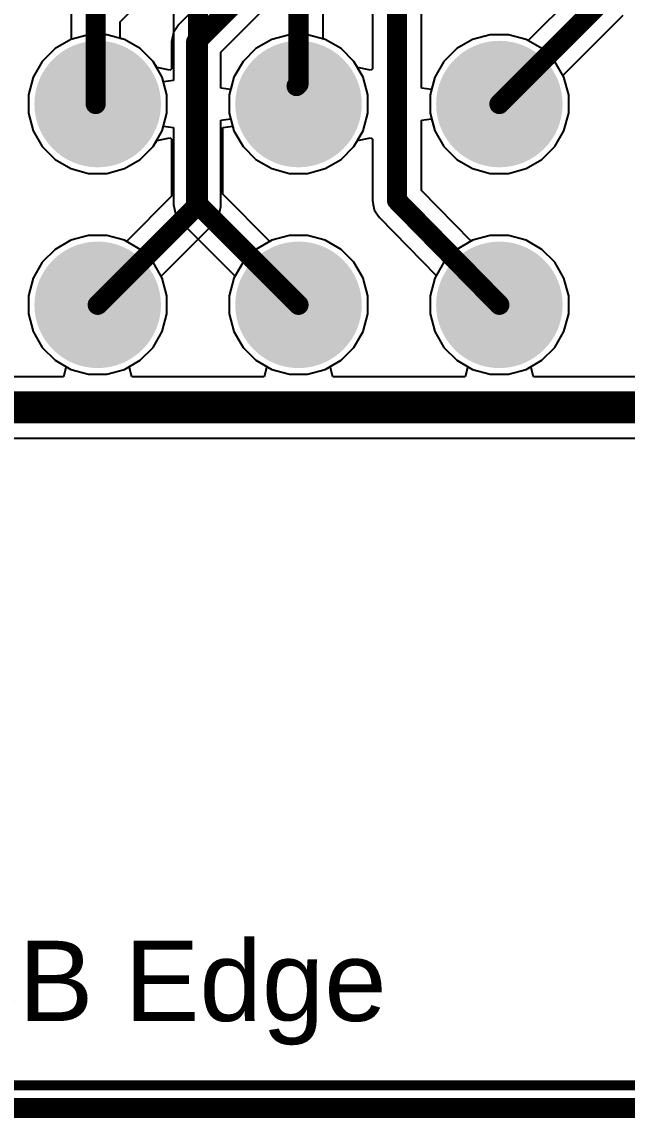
# Model space of a CAD drawing. Header units: inches. Extents: x -0.91 to 3.86, y -0.82 to 4.16.
# Drawn here: x 1.788 to 2.09, y -0.005 to 0.541 of the extents above; entities that cross this region are included whole.
import ezdxf

# ---------------------------------------------------------------- set-up
doc = ezdxf.new("R2010")
doc.units = ezdxf.units.IN
doc.header["$MEASUREMENT"] = 0
for name, color, linetype in [('Board Outline', 216, 'Continuous'), ('Bottom Layer 1', 5, 'Continuous'), ('Bottom Solder', 6, 'Continuous'), ('GND+Signal', 16, 'Continuous'), ('Multi-Layer', 9, 'Continuous'), ('Pad Holes', 156, 'Continuous'), ('PWR+Signal', 76, 'Continuous'), ('Top Layer 1', 1, 'Continuous'), ('Top Overlay', 2, 'Continuous'), ('Top Solder', 216, 'Continuous')]:
    doc.layers.add(name, color=color, linetype=linetype)
doc.styles.add('Arial', font='', dxfattribs={"height": 0.2})
doc.styles.get('Arial').set_extended_font_data('Arial')

# ---------------------------------------------------------------- blocks, each defined once
blk = doc.blocks.new('N3314_5302RB_206')
at = {"layer": 'Bottom Layer 1'}
h = blk.add_hatch(color=5, dxfattribs=at)
edge = h.paths.add_edge_path()
edge.add_arc((-0.1, 0.05), 0.0275, 0, 360)
h = blk.add_hatch(color=5, dxfattribs=at)
edge = h.paths.add_edge_path()
edge.add_arc((0, 0.05), 0.0275, 0, 360)
h = blk.add_hatch(color=5, dxfattribs=at)
edge = h.paths.add_edge_path()
edge.add_arc((0.1, 0.05), 0.0275, 0, 360)
h = blk.add_hatch(color=5, dxfattribs=at)
edge = h.paths.add_edge_path()
edge.add_arc((-0.1, -0.05), 0.0275, 0, 360)
h = blk.add_hatch(color=5, dxfattribs=at)
edge = h.paths.add_edge_path()
edge.add_arc((0, -0.05), 0.0275, 0, 360)
h = blk.add_hatch(color=5, dxfattribs=at)
edge = h.paths.add_edge_path()
edge.add_arc((0.1, -0.05), 0.0275, 0, 360)
at = {"layer": 'Bottom Solder'}
h = blk.add_hatch(color=6, dxfattribs=at)
edge = h.paths.add_edge_path()
edge.add_arc((-0.1, 0.05), 0.0315, 0, 360)
h = blk.add_hatch(color=6, dxfattribs=at)
edge = h.paths.add_edge_path()
edge.add_arc((0, 0.05), 0.0315, 0, 360)
h = blk.add_hatch(color=6, dxfattribs=at)
edge = h.paths.add_edge_path()
edge.add_arc((0.1, 0.05), 0.0315, 0, 360)
h = blk.add_hatch(color=6, dxfattribs=at)
edge = h.paths.add_edge_path()
edge.add_arc((-0.1, -0.05), 0.0315, 0, 360)
h = blk.add_hatch(color=6, dxfattribs=at)
edge = h.paths.add_edge_path()
edge.add_arc((0, -0.05), 0.0315, 0, 360)
h = blk.add_hatch(color=6, dxfattribs=at)
edge = h.paths.add_edge_path()
edge.add_arc((0.1, -0.05), 0.0315, 0, 360)
at = {"layer": 'GND+Signal'}
h = blk.add_hatch(color=16, dxfattribs=at)
edge = h.paths.add_edge_path()
edge.add_arc((-0.1, 0.05), 0.0275, 0, 360)
h = blk.add_hatch(color=16, dxfattribs=at)
edge = h.paths.add_edge_path()
edge.add_arc((0, 0.05), 0.0275, 0, 360)
h = blk.add_hatch(color=16, dxfattribs=at)
edge = h.paths.add_edge_path()
edge.add_arc((0.1, 0.05), 0.0275, 0, 360)
h = blk.add_hatch(color=16, dxfattribs=at)
edge = h.paths.add_edge_path()
edge.add_arc((-0.1, -0.05), 0.0275, 0, 360)
h = blk.add_hatch(color=16, dxfattribs=at)
edge = h.paths.add_edge_path()
edge.add_arc((0, -0.05), 0.0275, 0, 360)
h = blk.add_hatch(color=16, dxfattribs=at)
edge = h.paths.add_edge_path()
edge.add_arc((0.1, -0.05), 0.0275, 0, 360)
at = {"layer": 'Multi-Layer'}
h = blk.add_hatch(color=9, dxfattribs=at)
edge = h.paths.add_edge_path()
edge.add_arc((-0.1, 0.05), 0.0275, 0, 360)
h = blk.add_hatch(color=9, dxfattribs=at)
edge = h.paths.add_edge_path()
edge.add_arc((0, 0.05), 0.0275, 0, 360)
h = blk.add_hatch(color=9, dxfattribs=at)
edge = h.paths.add_edge_path()
edge.add_arc((0.1, 0.05), 0.0275, 0, 360)
h = blk.add_hatch(color=9, dxfattribs=at)
edge = h.paths.add_edge_path()
edge.add_arc((-0.1, -0.05), 0.0275, 0, 360)
h = blk.add_hatch(color=9, dxfattribs=at)
edge = h.paths.add_edge_path()
edge.add_arc((0, -0.05), 0.0275, 0, 360)
h = blk.add_hatch(color=9, dxfattribs=at)
edge = h.paths.add_edge_path()
edge.add_arc((0.1, -0.05), 0.0275, 0, 360)
at = {"layer": 'Pad Holes'}
h = blk.add_hatch(color=7, dxfattribs=at)
edge = h.paths.add_edge_path()
edge.add_arc((-0.1, 0.05), 0.0175, 0, 360)
h = blk.add_hatch(color=7, dxfattribs=at)
edge = h.paths.add_edge_path()
edge.add_arc((0, 0.05), 0.0175, 0, 360)
h = blk.add_hatch(color=7, dxfattribs=at)
edge = h.paths.add_edge_path()
edge.add_arc((0.1, 0.05), 0.0175, 0, 360)
h = blk.add_hatch(color=7, dxfattribs=at)
edge = h.paths.add_edge_path()
edge.add_arc((-0.1, -0.05), 0.0175, 0, 360)
h = blk.add_hatch(color=7, dxfattribs=at)
edge = h.paths.add_edge_path()
edge.add_arc((0, -0.05), 0.0175, 0, 360)
h = blk.add_hatch(color=7, dxfattribs=at)
edge = h.paths.add_edge_path()
edge.add_arc((0.1, -0.05), 0.0175, 0, 360)
at = {"layer": 'PWR+Signal'}
h = blk.add_hatch(color=76, dxfattribs=at)
edge = h.paths.add_edge_path()
edge.add_arc((-0.1, 0.05), 0.0275, 0, 360)
h = blk.add_hatch(color=76, dxfattribs=at)
edge = h.paths.add_edge_path()
edge.add_arc((0, 0.05), 0.0275, 0, 360)
h = blk.add_hatch(color=76, dxfattribs=at)
edge = h.paths.add_edge_path()
edge.add_arc((0.1, 0.05), 0.0275, 0, 360)
h = blk.add_hatch(color=76, dxfattribs=at)
edge = h.paths.add_edge_path()
edge.add_arc((-0.1, -0.05), 0.0275, 0, 360)
h = blk.add_hatch(color=76, dxfattribs=at)
edge = h.paths.add_edge_path()
edge.add_arc((0, -0.05), 0.0275, 0, 360)
h = blk.add_hatch(color=76, dxfattribs=at)
edge = h.paths.add_edge_path()
edge.add_arc((0.1, -0.05), 0.0275, 0, 360)
at = {"layer": 'Top Layer 1'}
h = blk.add_hatch(color=1, dxfattribs=at)
edge = h.paths.add_edge_path()
edge.add_arc((-0.1, 0.05), 0.0275, 0, 360)
h = blk.add_hatch(color=1, dxfattribs=at)
edge = h.paths.add_edge_path()
edge.add_arc((0, 0.05), 0.0275, 0, 360)
h = blk.add_hatch(color=1, dxfattribs=at)
edge = h.paths.add_edge_path()
edge.add_arc((0.1, 0.05), 0.0275, 0, 360)
h = blk.add_hatch(color=1, dxfattribs=at)
edge = h.paths.add_edge_path()
edge.add_arc((-0.1, -0.05), 0.0275, 0, 360)
h = blk.add_hatch(color=1, dxfattribs=at)
edge = h.paths.add_edge_path()
edge.add_arc((0, -0.05), 0.0275, 0, 360)
h = blk.add_hatch(color=1, dxfattribs=at)
edge = h.paths.add_edge_path()
edge.add_arc((0.1, -0.05), 0.0275, 0, 360)
at = {"layer": 'Top Solder'}
h = blk.add_hatch(color=216, dxfattribs=at)
edge = h.paths.add_edge_path()
edge.add_arc((-0.1, 0.05), 0.0315, 0, 360)
h = blk.add_hatch(color=216, dxfattribs=at)
edge = h.paths.add_edge_path()
edge.add_arc((0, 0.05), 0.0315, 0, 360)
h = blk.add_hatch(color=216, dxfattribs=at)
edge = h.paths.add_edge_path()
edge.add_arc((0.1, 0.05), 0.0315, 0, 360)
h = blk.add_hatch(color=216, dxfattribs=at)
edge = h.paths.add_edge_path()
edge.add_arc((-0.1, -0.05), 0.0315, 0, 360)
h = blk.add_hatch(color=216, dxfattribs=at)
edge = h.paths.add_edge_path()
edge.add_arc((0, -0.05), 0.0315, 0, 360)
h = blk.add_hatch(color=216, dxfattribs=at)
edge = h.paths.add_edge_path()
edge.add_arc((0.1, -0.05), 0.0315, 0, 360)
at = {"layer": 'Top Overlay'}
blk.add_lwpolyline([(-0.732, -0.43876, 0.005, 0.005, 0), (0.732, -0.43876, 0.005, 0.005, 0)], format="xyseb", dxfattribs=at)
at = {"layer": 'Top Overlay', "style": 'Arial'}
blk.add_text('PCB Edge', height=0.04, rotation=360, dxfattribs=at).set_placement((-0.217, -0.40667))

msp = doc.modelspace()

# ---------------------------------------------------------------- linework, layer by layer
at = {"layer": 'Board Outline'}
msp.add_lwpolyline([(0, 0, 0.01, 0.01, 0), (3.85, 0, 0.01, 0.01, 0)], format="xyseb", dxfattribs=at)
at = {"layer": 'Bottom Layer 1'}
for p, q in [((1.86377, 0.69937), (1.86377, 0.51168)), ((1.93824, 0.53244), (1.93824, 0.67894)), ((1.81268, 0.53215), (1.80482, 0.52761)), ((1.82146, 0.5345), (1.81268, 0.53215)), ((1.83054, 0.5345), (1.82146, 0.5345)), ((1.83932, 0.53215), (1.83054, 0.5345)), ((1.84718, 0.52761), (1.83932, 0.53215)), ((1.93932, 0.53215), (1.93824, 0.53244)), ((1.94718, 0.52761), (1.93932, 0.53215)), ((2.01268, 0.53215), (2.00482, 0.52761)), ((2.02146, 0.5345), (2.01268, 0.53215)), ((2.03054, 0.5345), (2.02146, 0.5345)), ((2.03932, 0.53215), (2.03054, 0.5345)), ((2.04718, 0.52761), (2.03932, 0.53215)), ((1.80482, 0.52761), (1.79839, 0.52118)), ((1.85361, 0.52118), (1.84718, 0.52761)), ((1.95361, 0.52118), (1.94718, 0.52761)), ((2.00482, 0.52761), (1.99839, 0.52118)), ((2.05361, 0.52118), (2.04718, 0.52761)), ((1.79839, 0.52118), (1.79385, 0.51332)), ((1.85815, 0.51332), (1.85361, 0.52118)), ((1.95815, 0.51332), (1.95361, 0.52118)), ((1.99839, 0.52118), (1.99385, 0.51332)), ((2.05815, 0.51332), (2.05361, 0.52118)), ((1.79385, 0.51332), (1.7915, 0.50454)), ((1.85877, 0.51102), (1.85815, 0.51332)), ((1.9605, 0.50454), (1.95815, 0.51332)), ((1.99385, 0.51332), (1.9915, 0.50454)), ((2.0605, 0.50454), (2.05815, 0.51332)), ((1.86377, 0.51168), (1.85877, 0.51102)), ((1.7915, 0.50454), (1.7915, 0.49546)), ((1.9605, 0.49546), (1.9605, 0.50454)), ((1.9915, 0.50454), (1.9915, 0.49546)), ((2.0605, 0.49546), (2.0605, 0.50454)), ((1.7915, 0.49546), (1.79385, 0.48668)), ((1.95815, 0.48668), (1.9605, 0.49546)), ((1.9915, 0.49546), (1.99385, 0.48668)), ((2.05815, 0.48668), (2.0605, 0.49546)), ((1.79385, 0.48668), (1.79839, 0.47882)), ((1.85361, 0.47882), (1.85815, 0.48668)), ((1.85815, 0.48668), (1.85877, 0.48898)), ((1.85877, 0.48898), (1.86377, 0.48832)), ((1.86377, 0.48832), (1.86377, 0.45)), ((1.88824, 0.48832), (1.89324, 0.48898)), ((1.88824, 0.45507), (1.88824, 0.48832)), ((1.89324, 0.48898), (1.89385, 0.48668)), ((1.89385, 0.48668), (1.89839, 0.47882)), ((1.95361, 0.47882), (1.95815, 0.48668)), ((1.99385, 0.48668), (1.99839, 0.47882)), ((2.05361, 0.47882), (2.05815, 0.48668)), ((1.79839, 0.47882), (1.80482, 0.47239)), ((1.84718, 0.47239), (1.85361, 0.47882)), ((1.89839, 0.47882), (1.90482, 0.47239)), ((1.94718, 0.47239), (1.95361, 0.47882)), ((1.99839, 0.47882), (2.00482, 0.47239)), ((2.04718, 0.47239), (2.05361, 0.47882)), ((1.80482, 0.47239), (1.81268, 0.46785)), ((1.83932, 0.46785), (1.84718, 0.47239)), ((1.90482, 0.47239), (1.91268, 0.46785)), ((1.93932, 0.46785), (1.94718, 0.47239)), ((2.00482, 0.47239), (2.01268, 0.46785)), ((2.03932, 0.46785), (2.04718, 0.47239)), ((1.81268, 0.46785), (1.82146, 0.4655)), ((1.82146, 0.4655), (1.83054, 0.4655)), ((1.83054, 0.4655), (1.83932, 0.46785)), ((1.91268, 0.46785), (1.92146, 0.4655)), ((1.92146, 0.4655), (1.93054, 0.4655)), ((1.93054, 0.4655), (1.93932, 0.46785)), ((2.01268, 0.46785), (2.02146, 0.4655)), ((2.02146, 0.4655), (2.03054, 0.4655)), ((2.03054, 0.4655), (2.03932, 0.46785)), ((1.91171, 0.43159), (1.88824, 0.45507)), ((1.86377, 0.45), (1.8647, 0.44532)), ((1.8647, 0.44532), (1.86735, 0.44135)), ((1.86735, 0.44135), (1.89441, 0.41429)), ((1.81268, 0.43215), (1.80482, 0.42761)), ((1.82146, 0.4345), (1.81268, 0.43215)), ((1.83054, 0.4345), (1.82146, 0.4345)), ((1.83932, 0.43215), (1.83054, 0.4345)), ((1.84718, 0.42761), (1.83932, 0.43215)), ((1.91268, 0.43215), (1.91171, 0.43159)), ((1.92146, 0.4345), (1.91268, 0.43215)), ((1.93054, 0.4345), (1.92146, 0.4345)), ((1.93932, 0.43215), (1.93054, 0.4345)), ((1.94718, 0.42761), (1.93932, 0.43215)), ((2.01268, 0.43215), (2.00482, 0.42761)), ((2.02146, 0.4345), (2.01268, 0.43215)), ((2.03054, 0.4345), (2.02146, 0.4345)), ((2.03932, 0.43215), (2.03054, 0.4345)), ((2.04718, 0.42761), (2.03932, 0.43215)), ((1.80482, 0.42761), (1.79839, 0.42118)), ((1.85361, 0.42118), (1.84718, 0.42761)), ((1.95361, 0.42118), (1.94718, 0.42761)), ((2.00482, 0.42761), (1.99839, 0.42118)), ((2.05361, 0.42118), (2.04718, 0.42761)), ((1.79839, 0.42118), (1.79385, 0.41332)), ((1.85815, 0.41332), (1.85361, 0.42118)), ((1.95815, 0.41332), (1.95361, 0.42118)), ((1.99839, 0.42118), (1.99385, 0.41332)), ((2.05815, 0.41332), (2.05361, 0.42118)), ((1.79385, 0.41332), (1.7915, 0.40454)), ((1.8605, 0.40454), (1.85815, 0.41332)), ((1.89385, 0.41332), (1.8915, 0.40454)), ((1.89441, 0.41429), (1.89385, 0.41332)), ((1.9605, 0.40454), (1.95815, 0.41332)), ((1.99385, 0.41332), (1.9915, 0.40454)), ((2.0605, 0.40454), (2.05815, 0.41332)), ((1.7915, 0.40454), (1.7915, 0.39546)), ((1.8605, 0.39546), (1.8605, 0.40454)), ((1.8915, 0.40454), (1.8915, 0.39546)), ((1.9605, 0.39546), (1.9605, 0.40454)), ((1.9915, 0.40454), (1.9915, 0.39546)), ((2.0605, 0.39546), (2.0605, 0.40454)), ((1.7915, 0.39546), (1.79385, 0.38668)), ((1.85815, 0.38668), (1.8605, 0.39546)), ((1.8915, 0.39546), (1.89385, 0.38668)), ((1.95815, 0.38668), (1.9605, 0.39546)), ((1.9915, 0.39546), (1.99385, 0.38668)), ((2.05815, 0.38668), (2.0605, 0.39546)), ((1.79385, 0.38668), (1.79839, 0.37882)), ((1.85361, 0.37882), (1.85815, 0.38668)), ((1.89385, 0.38668), (1.89839, 0.37882)), ((1.95361, 0.37882), (1.95815, 0.38668)), ((1.99385, 0.38668), (1.99839, 0.37882)), ((2.05361, 0.37882), (2.05815, 0.38668)), ((1.79839, 0.37882), (1.80482, 0.37239)), ((1.84718, 0.37239), (1.85361, 0.37882)), ((1.89839, 0.37882), (1.90482, 0.37239)), ((1.94718, 0.37239), (1.95361, 0.37882)), ((1.99839, 0.37882), (2.00482, 0.37239)), ((2.04718, 0.37239), (2.05361, 0.37882)), ((1.80482, 0.37239), (1.81029, 0.36923)), ((1.84171, 0.36923), (1.84718, 0.37239)), ((1.90482, 0.37239), (1.91029, 0.36923)), ((1.94171, 0.36923), (1.94718, 0.37239)), ((2.00482, 0.37239), (2.01029, 0.36923)), ((2.04171, 0.36923), (2.04718, 0.37239)), ((1.81029, 0.36923), (1.80895, 0.36423)), ((1.84305, 0.36423), (1.84171, 0.36923)), ((1.91029, 0.36923), (1.90895, 0.36423)), ((1.94305, 0.36423), (1.94171, 0.36923)), ((2.01029, 0.36923), (2.00895, 0.36423)), ((2.04305, 0.36423), (2.04171, 0.36923)), ((1.80895, 0.36423), (1.7834, 0.36423)), ((1.90895, 0.36423), (1.84305, 0.36423)), ((2.00895, 0.36423), (1.94305, 0.36423)), ((2.10895, 0.36423), (2.04305, 0.36423)), ((1.77706, 0.33365), (2.30294, 0.33365)), ((3.8398, 0.0102), (0.0102, 0.0102))]:
    msp.add_line(p, q, dxfattribs=at)
for points in [[(1.876, 0.45, 0.01, 0.01, 0), (1.876, 0.70443, 0.01, 0.01, 0)], [(1.926, 0.50994, 0.01, 0.01, 0), (1.926, 0.67894, 0.01, 0.01, 0)], [(1.925, 0.50894, 0.01, 0.01, 0), (1.926, 0.50994, 0.01, 0.01, 0)], [(1.876, 0.45, 0.01, 0.01, 0), (1.926, 0.4, 0.01, 0.01, 0)], [(1.77706, 0.34894, 0.016, 0.016, 0), (2.30294, 0.34894, 0.016, 0.016, 0)]]:
    msp.add_lwpolyline(points, format="xyseb", dxfattribs=at)
for points in [[(1.9225, 0.50894, 0.005, 0.005, 1), (1.9275, 0.50894, 0.005, 0.005, 1)], [(1.9235, 0.50994, 0.005, 0.005, 1), (1.9285, 0.50994, 0.005, 0.005, 1)], [(1.9235, 0.50994, 0.005, 0.005, 1), (1.9285, 0.50994, 0.005, 0.005, 1)], [(1.8735, 0.45, 0.005, 0.005, 1), (1.8785, 0.45, 0.005, 0.005, 1)], [(1.8735, 0.45, 0.005, 0.005, 1), (1.8785, 0.45, 0.005, 0.005, 1)], [(1.9235, 0.4, 0.005, 0.005, 1), (1.9285, 0.4, 0.005, 0.005, 1)]]:
    msp.add_lwpolyline(points, format="xyseb", close=True, dxfattribs=at)
at = {"layer": 'GND+Signal'}
for p, q in [((1.81268, 0.53215), (1.80482, 0.52761)), ((1.82146, 0.5345), (1.81268, 0.53215)), ((1.83054, 0.5345), (1.82146, 0.5345)), ((1.83932, 0.53215), (1.83054, 0.5345)), ((1.84718, 0.52761), (1.83932, 0.53215)), ((1.91268, 0.53215), (1.90482, 0.52761)), ((1.92146, 0.5345), (1.91268, 0.53215)), ((1.93054, 0.5345), (1.92146, 0.5345)), ((1.93932, 0.53215), (1.93054, 0.5345)), ((1.94718, 0.52761), (1.93932, 0.53215)), ((2.01268, 0.53215), (2.00482, 0.52761)), ((2.02146, 0.5345), (2.01268, 0.53215)), ((2.03054, 0.5345), (2.02146, 0.5345)), ((2.03932, 0.53215), (2.03054, 0.5345)), ((2.04718, 0.52761), (2.03932, 0.53215)), ((1.80482, 0.52761), (1.79839, 0.52118)), ((1.85361, 0.52118), (1.84718, 0.52761)), ((1.90482, 0.52761), (1.89839, 0.52118)), ((1.95361, 0.52118), (1.94718, 0.52761)), ((2.00482, 0.52761), (1.99839, 0.52118)), ((2.05361, 0.52118), (2.04718, 0.52761)), ((1.79839, 0.52118), (1.79385, 0.51332)), ((1.85815, 0.51332), (1.85361, 0.52118)), ((1.89839, 0.52118), (1.89385, 0.51332)), ((1.95815, 0.51332), (1.95361, 0.52118)), ((1.99839, 0.52118), (1.99385, 0.51332)), ((2.05815, 0.51332), (2.05361, 0.52118)), ((1.79385, 0.51332), (1.7915, 0.50454)), ((1.8605, 0.50454), (1.85815, 0.51332)), ((1.89385, 0.51332), (1.8915, 0.50454)), ((1.9605, 0.50454), (1.95815, 0.51332)), ((1.99385, 0.51332), (1.9915, 0.50454)), ((2.0605, 0.50454), (2.05815, 0.51332)), ((1.7915, 0.50454), (1.7915, 0.49546)), ((1.8605, 0.49546), (1.8605, 0.50454)), ((1.8915, 0.50454), (1.8915, 0.49546)), ((1.9605, 0.49546), (1.9605, 0.50454)), ((1.9915, 0.50454), (1.9915, 0.49546)), ((2.0605, 0.49546), (2.0605, 0.50454)), ((1.7915, 0.49546), (1.79385, 0.48668)), ((1.85815, 0.48668), (1.8605, 0.49546)), ((1.8915, 0.49546), (1.89385, 0.48668)), ((1.95815, 0.48668), (1.9605, 0.49546)), ((1.9915, 0.49546), (1.99385, 0.48668)), ((2.05815, 0.48668), (2.0605, 0.49546)), ((1.79385, 0.48668), (1.79839, 0.47882)), ((1.85361, 0.47882), (1.85815, 0.48668)), ((1.89385, 0.48668), (1.89839, 0.47882)), ((1.95361, 0.47882), (1.95815, 0.48668)), ((1.99385, 0.48668), (1.99839, 0.47882)), ((2.05361, 0.47882), (2.05815, 0.48668)), ((1.79839, 0.47882), (1.80482, 0.47239)), ((1.84718, 0.47239), (1.85361, 0.47882)), ((1.89839, 0.47882), (1.90482, 0.47239)), ((1.94718, 0.47239), (1.95361, 0.47882)), ((1.99839, 0.47882), (2.00482, 0.47239)), ((2.04718, 0.47239), (2.05361, 0.47882)), ((1.80482, 0.47239), (1.81268, 0.46785)), ((1.83932, 0.46785), (1.84718, 0.47239)), ((1.90482, 0.47239), (1.91268, 0.46785)), ((1.93932, 0.46785), (1.94718, 0.47239)), ((2.00482, 0.47239), (2.01268, 0.46785)), ((2.03932, 0.46785), (2.04718, 0.47239)), ((1.81268, 0.46785), (1.82146, 0.4655)), ((1.82146, 0.4655), (1.83054, 0.4655)), ((1.83054, 0.4655), (1.83932, 0.46785)), ((1.91268, 0.46785), (1.92146, 0.4655)), ((1.92146, 0.4655), (1.93054, 0.4655)), ((1.93054, 0.4655), (1.93932, 0.46785)), ((2.01268, 0.46785), (2.02146, 0.4655)), ((2.02146, 0.4655), (2.03054, 0.4655)), ((2.03054, 0.4655), (2.03932, 0.46785)), ((1.81268, 0.43215), (1.80482, 0.42761)), ((1.82146, 0.4345), (1.81268, 0.43215)), ((1.83054, 0.4345), (1.82146, 0.4345)), ((1.83932, 0.43215), (1.83054, 0.4345)), ((1.84718, 0.42761), (1.83932, 0.43215)), ((1.91268, 0.43215), (1.90482, 0.42761)), ((1.92146, 0.4345), (1.91268, 0.43215)), ((1.93054, 0.4345), (1.92146, 0.4345)), ((1.93932, 0.43215), (1.93054, 0.4345)), ((1.94718, 0.42761), (1.93932, 0.43215)), ((2.01268, 0.43215), (2.00482, 0.42761)), ((2.02146, 0.4345), (2.01268, 0.43215)), ((2.03054, 0.4345), (2.02146, 0.4345)), ((2.03932, 0.43215), (2.03054, 0.4345)), ((2.04718, 0.42761), (2.03932, 0.43215)), ((1.80482, 0.42761), (1.79839, 0.42118)), ((1.85361, 0.42118), (1.84718, 0.42761)), ((1.90482, 0.42761), (1.89839, 0.42118)), ((1.95361, 0.42118), (1.94718, 0.42761)), ((2.00482, 0.42761), (1.99839, 0.42118)), ((2.05361, 0.42118), (2.04718, 0.42761)), ((1.79839, 0.42118), (1.79385, 0.41332)), ((1.85815, 0.41332), (1.85361, 0.42118)), ((1.89839, 0.42118), (1.89385, 0.41332)), ((1.95815, 0.41332), (1.95361, 0.42118)), ((1.99839, 0.42118), (1.99385, 0.41332)), ((2.05815, 0.41332), (2.05361, 0.42118)), ((1.79385, 0.41332), (1.7915, 0.40454)), ((1.8605, 0.40454), (1.85815, 0.41332)), ((1.89385, 0.41332), (1.8915, 0.40454)), ((1.9605, 0.40454), (1.95815, 0.41332)), ((1.99385, 0.41332), (1.9915, 0.40454)), ((2.0605, 0.40454), (2.05815, 0.41332)), ((1.7915, 0.40454), (1.7915, 0.39546)), ((1.8605, 0.39546), (1.8605, 0.40454)), ((1.8915, 0.40454), (1.8915, 0.39546)), ((1.9605, 0.39546), (1.9605, 0.40454)), ((1.9915, 0.40454), (1.9915, 0.39546)), ((2.0605, 0.39546), (2.0605, 0.40454)), ((1.7915, 0.39546), (1.79385, 0.38668)), ((1.85815, 0.38668), (1.8605, 0.39546)), ((1.8915, 0.39546), (1.89385, 0.38668)), ((1.95815, 0.38668), (1.9605, 0.39546)), ((1.9915, 0.39546), (1.99385, 0.38668)), ((2.05815, 0.38668), (2.0605, 0.39546)), ((1.79385, 0.38668), (1.79839, 0.37882)), ((1.85361, 0.37882), (1.85815, 0.38668)), ((1.89385, 0.38668), (1.89839, 0.37882)), ((1.95361, 0.37882), (1.95815, 0.38668)), ((1.99385, 0.38668), (1.99839, 0.37882)), ((2.05361, 0.37882), (2.05815, 0.38668)), ((1.79839, 0.37882), (1.80482, 0.37239)), ((1.84718, 0.37239), (1.85361, 0.37882)), ((1.89839, 0.37882), (1.90482, 0.37239)), ((1.94718, 0.37239), (1.95361, 0.37882)), ((1.99839, 0.37882), (2.00482, 0.37239)), ((2.04718, 0.37239), (2.05361, 0.37882)), ((1.80482, 0.37239), (1.81268, 0.36785)), ((1.83932, 0.36785), (1.84718, 0.37239)), ((1.90482, 0.37239), (1.91268, 0.36785)), ((1.93932, 0.36785), (1.94718, 0.37239)), ((2.00482, 0.37239), (2.01268, 0.36785)), ((2.03932, 0.36785), (2.04718, 0.37239)), ((1.81268, 0.36785), (1.82146, 0.3655)), ((1.83054, 0.3655), (1.83932, 0.36785)), ((1.91268, 0.36785), (1.92146, 0.3655)), ((1.93054, 0.3655), (1.93932, 0.36785)), ((2.01268, 0.36785), (2.02146, 0.3655)), ((2.03054, 0.3655), (2.03932, 0.36785)), ((1.82146, 0.3655), (1.83054, 0.3655)), ((1.92146, 0.3655), (1.93054, 0.3655)), ((2.02146, 0.3655), (2.03054, 0.3655)), ((3.8398, 0.0102), (0.0102, 0.0102))]:
    msp.add_line(p, q, dxfattribs=at)
at = {"layer": 'PWR+Signal'}
for p, q in [((1.81268, 0.53215), (1.80482, 0.52761)), ((1.82146, 0.5345), (1.81268, 0.53215)), ((1.83054, 0.5345), (1.82146, 0.5345)), ((1.83932, 0.53215), (1.83054, 0.5345)), ((1.84718, 0.52761), (1.83932, 0.53215)), ((1.91268, 0.53215), (1.90482, 0.52761)), ((1.92146, 0.5345), (1.91268, 0.53215)), ((1.93054, 0.5345), (1.92146, 0.5345)), ((1.93932, 0.53215), (1.93054, 0.5345)), ((1.94718, 0.52761), (1.93932, 0.53215)), ((2.01268, 0.53215), (2.00482, 0.52761)), ((2.02146, 0.5345), (2.01268, 0.53215)), ((2.03054, 0.5345), (2.02146, 0.5345)), ((2.03932, 0.53215), (2.03054, 0.5345)), ((2.04718, 0.52761), (2.03932, 0.53215)), ((1.80482, 0.52761), (1.79839, 0.52118)), ((1.85361, 0.52118), (1.84718, 0.52761)), ((1.90482, 0.52761), (1.89839, 0.52118)), ((1.95361, 0.52118), (1.94718, 0.52761)), ((2.00482, 0.52761), (1.99839, 0.52118)), ((2.05361, 0.52118), (2.04718, 0.52761)), ((1.79839, 0.52118), (1.79385, 0.51332)), ((1.85815, 0.51332), (1.85361, 0.52118)), ((1.89839, 0.52118), (1.89385, 0.51332)), ((1.95815, 0.51332), (1.95361, 0.52118)), ((1.99839, 0.52118), (1.99385, 0.51332)), ((2.05815, 0.51332), (2.05361, 0.52118)), ((1.79385, 0.51332), (1.7915, 0.50454)), ((1.8605, 0.50454), (1.85815, 0.51332)), ((1.89385, 0.51332), (1.8915, 0.50454)), ((1.9605, 0.50454), (1.95815, 0.51332)), ((1.99385, 0.51332), (1.9915, 0.50454)), ((2.0605, 0.50454), (2.05815, 0.51332)), ((1.7915, 0.50454), (1.7915, 0.49546)), ((1.8605, 0.49546), (1.8605, 0.50454)), ((1.8915, 0.50454), (1.8915, 0.49546)), ((1.9605, 0.49546), (1.9605, 0.50454)), ((1.9915, 0.50454), (1.9915, 0.49546)), ((2.0605, 0.49546), (2.0605, 0.50454)), ((1.7915, 0.49546), (1.79385, 0.48668)), ((1.85815, 0.48668), (1.8605, 0.49546)), ((1.8915, 0.49546), (1.89385, 0.48668)), ((1.95815, 0.48668), (1.9605, 0.49546)), ((1.9915, 0.49546), (1.99385, 0.48668)), ((2.05815, 0.48668), (2.0605, 0.49546)), ((1.79385, 0.48668), (1.79839, 0.47882)), ((1.85361, 0.47882), (1.85815, 0.48668)), ((1.89385, 0.48668), (1.89839, 0.47882)), ((1.95361, 0.47882), (1.95815, 0.48668)), ((1.99385, 0.48668), (1.99839, 0.47882)), ((2.05361, 0.47882), (2.05815, 0.48668)), ((1.79839, 0.47882), (1.80482, 0.47239)), ((1.84718, 0.47239), (1.85361, 0.47882)), ((1.89839, 0.47882), (1.90482, 0.47239)), ((1.94718, 0.47239), (1.95361, 0.47882)), ((1.99839, 0.47882), (2.00482, 0.47239)), ((2.04718, 0.47239), (2.05361, 0.47882)), ((1.80482, 0.47239), (1.81268, 0.46785)), ((1.83932, 0.46785), (1.84718, 0.47239)), ((1.90482, 0.47239), (1.91268, 0.46785)), ((1.93932, 0.46785), (1.94718, 0.47239)), ((2.00482, 0.47239), (2.01268, 0.46785)), ((2.03932, 0.46785), (2.04718, 0.47239)), ((1.81268, 0.46785), (1.82146, 0.4655)), ((1.82146, 0.4655), (1.83054, 0.4655)), ((1.83054, 0.4655), (1.83932, 0.46785)), ((1.91268, 0.46785), (1.92146, 0.4655)), ((1.92146, 0.4655), (1.93054, 0.4655)), ((1.93054, 0.4655), (1.93932, 0.46785)), ((2.01268, 0.46785), (2.02146, 0.4655)), ((2.02146, 0.4655), (2.03054, 0.4655)), ((2.03054, 0.4655), (2.03932, 0.46785)), ((1.81268, 0.43215), (1.80482, 0.42761)), ((1.82146, 0.4345), (1.81268, 0.43215)), ((1.83054, 0.4345), (1.82146, 0.4345)), ((1.83932, 0.43215), (1.83054, 0.4345)), ((1.84718, 0.42761), (1.83932, 0.43215)), ((1.91268, 0.43215), (1.90482, 0.42761)), ((1.92146, 0.4345), (1.91268, 0.43215)), ((1.93054, 0.4345), (1.92146, 0.4345)), ((1.93932, 0.43215), (1.93054, 0.4345)), ((1.94718, 0.42761), (1.93932, 0.43215)), ((2.01268, 0.43215), (2.00482, 0.42761)), ((2.02146, 0.4345), (2.01268, 0.43215)), ((2.03054, 0.4345), (2.02146, 0.4345)), ((2.03932, 0.43215), (2.03054, 0.4345)), ((2.04718, 0.42761), (2.03932, 0.43215)), ((1.80482, 0.42761), (1.79839, 0.42118)), ((1.85361, 0.42118), (1.84718, 0.42761)), ((1.90482, 0.42761), (1.89839, 0.42118)), ((1.95361, 0.42118), (1.94718, 0.42761)), ((2.00482, 0.42761), (1.99839, 0.42118)), ((2.05361, 0.42118), (2.04718, 0.42761)), ((1.79839, 0.42118), (1.79385, 0.41332)), ((1.85815, 0.41332), (1.85361, 0.42118)), ((1.89839, 0.42118), (1.89385, 0.41332)), ((1.95815, 0.41332), (1.95361, 0.42118)), ((1.99839, 0.42118), (1.99385, 0.41332)), ((2.05815, 0.41332), (2.05361, 0.42118)), ((1.79385, 0.41332), (1.7915, 0.40454)), ((1.8605, 0.40454), (1.85815, 0.41332)), ((1.89385, 0.41332), (1.8915, 0.40454)), ((1.9605, 0.40454), (1.95815, 0.41332)), ((1.99385, 0.41332), (1.9915, 0.40454)), ((2.0605, 0.40454), (2.05815, 0.41332)), ((1.7915, 0.40454), (1.7915, 0.39546)), ((1.8605, 0.39546), (1.8605, 0.40454)), ((1.8915, 0.40454), (1.8915, 0.39546)), ((1.9605, 0.39546), (1.9605, 0.40454)), ((1.9915, 0.40454), (1.9915, 0.39546)), ((2.0605, 0.39546), (2.0605, 0.40454)), ((1.7915, 0.39546), (1.79385, 0.38668)), ((1.85815, 0.38668), (1.8605, 0.39546)), ((1.8915, 0.39546), (1.89385, 0.38668)), ((1.95815, 0.38668), (1.9605, 0.39546)), ((1.9915, 0.39546), (1.99385, 0.38668)), ((2.05815, 0.38668), (2.0605, 0.39546)), ((1.79385, 0.38668), (1.79839, 0.37882)), ((1.85361, 0.37882), (1.85815, 0.38668)), ((1.89385, 0.38668), (1.89839, 0.37882)), ((1.95361, 0.37882), (1.95815, 0.38668)), ((1.99385, 0.38668), (1.99839, 0.37882)), ((2.05361, 0.37882), (2.05815, 0.38668)), ((1.79839, 0.37882), (1.80482, 0.37239)), ((1.84718, 0.37239), (1.85361, 0.37882)), ((1.89839, 0.37882), (1.90482, 0.37239)), ((1.94718, 0.37239), (1.95361, 0.37882)), ((1.99839, 0.37882), (2.00482, 0.37239)), ((2.04718, 0.37239), (2.05361, 0.37882)), ((1.80482, 0.37239), (1.81268, 0.36785)), ((1.83932, 0.36785), (1.84718, 0.37239)), ((1.90482, 0.37239), (1.91268, 0.36785)), ((1.93932, 0.36785), (1.94718, 0.37239)), ((2.00482, 0.37239), (2.01268, 0.36785)), ((2.03932, 0.36785), (2.04718, 0.37239)), ((1.81268, 0.36785), (1.82146, 0.3655)), ((1.83054, 0.3655), (1.83932, 0.36785)), ((1.91268, 0.36785), (1.92146, 0.3655)), ((1.93054, 0.3655), (1.93932, 0.36785)), ((2.01268, 0.36785), (2.02146, 0.3655)), ((2.03054, 0.3655), (2.03932, 0.36785)), ((1.82146, 0.3655), (1.83054, 0.3655)), ((1.92146, 0.3655), (1.93054, 0.3655)), ((2.02146, 0.3655), (2.03054, 0.3655)), ((3.8398, 0.0102), (0.0102, 0.0102))]:
    msp.add_line(p, q, dxfattribs=at)
at = {"layer": 'Top Layer 1'}
for p, q in [((1.83724, 0.54087), (1.93738, 0.64102)), ((1.96677, 0.64001), (1.86635, 0.53959)), ((1.88724, 0.52587), (1.98765, 0.62629)), ((1.96277, 0.56694), (1.96277, 0.5175)), ((1.98724, 0.50794), (1.98724, 0.56194)), ((2.06677, 0.55807), (2.04029, 0.53159)), ((1.81277, 0.54594), (1.81277, 0.53217)), ((1.83724, 0.53271), (1.83724, 0.54087)), ((2.05759, 0.51429), (2.08765, 0.54435)), ((1.8637, 0.53562), (1.86277, 0.53094)), ((1.86635, 0.53959), (1.8637, 0.53562)), ((1.81268, 0.53215), (1.80482, 0.52761)), ((1.81277, 0.53217), (1.81268, 0.53215)), ((1.83932, 0.53215), (1.83724, 0.53271)), ((1.84718, 0.52761), (1.83932, 0.53215)), ((1.86277, 0.53094), (1.86277, 0.5175)), ((1.91268, 0.53215), (1.90482, 0.52761)), ((1.92146, 0.5345), (1.91268, 0.53215)), ((1.93054, 0.5345), (1.92146, 0.5345)), ((1.93932, 0.53215), (1.93054, 0.5345)), ((1.94718, 0.52761), (1.93932, 0.53215)), ((2.01268, 0.53215), (2.00482, 0.52761)), ((2.02146, 0.5345), (2.01268, 0.53215)), ((2.03054, 0.5345), (2.02146, 0.5345)), ((2.03932, 0.53215), (2.03054, 0.5345)), ((2.04029, 0.53159), (2.03932, 0.53215)), ((1.80482, 0.52761), (1.79839, 0.52118)), ((1.85361, 0.52118), (1.84718, 0.52761)), ((1.88724, 0.50794), (1.88724, 0.52587)), ((1.90482, 0.52761), (1.89839, 0.52118)), ((1.95361, 0.52118), (1.94718, 0.52761)), ((2.00482, 0.52761), (1.99839, 0.52118)), ((1.79839, 0.52118), (1.79385, 0.51332)), ((1.85537, 0.51813), (1.85361, 0.52118)), ((1.89839, 0.52118), (1.89385, 0.51332)), ((1.95537, 0.51813), (1.95361, 0.52118)), ((1.99839, 0.52118), (1.99385, 0.51332)), ((1.79385, 0.51332), (1.7915, 0.50454)), ((1.8619, 0.51683), (1.85537, 0.51813)), ((1.86277, 0.5175), (1.8619, 0.51683)), ((1.89385, 0.51332), (1.89224, 0.50729)), ((1.9619, 0.51683), (1.95537, 0.51813)), ((1.96277, 0.5175), (1.9619, 0.51683)), ((1.99385, 0.51332), (1.99224, 0.50729)), ((2.05815, 0.51332), (2.05759, 0.51429)), ((2.0605, 0.50454), (2.05815, 0.51332)), ((1.89224, 0.50729), (1.88724, 0.50794)), ((1.99224, 0.50729), (1.98724, 0.50794)), ((1.7915, 0.50454), (1.7915, 0.49546)), ((2.0605, 0.49546), (2.0605, 0.50454)), ((1.7915, 0.49546), (1.79385, 0.48668)), ((1.88724, 0.49206), (1.89224, 0.49271)), ((1.88724, 0.449), (1.88724, 0.49206)), ((1.89224, 0.49271), (1.89385, 0.48668)), ((1.98724, 0.49206), (1.99224, 0.49271)), ((1.98724, 0.45702), (1.98724, 0.49206)), ((1.99224, 0.49271), (1.99385, 0.48668)), ((2.05815, 0.48668), (2.0605, 0.49546)), ((1.79385, 0.48668), (1.79839, 0.47882)), ((1.89385, 0.48668), (1.89839, 0.47882)), ((1.99385, 0.48668), (1.99839, 0.47882)), ((2.05361, 0.47882), (2.05815, 0.48668)), ((1.85361, 0.47882), (1.85537, 0.48187)), ((1.85537, 0.48187), (1.8619, 0.48317)), ((1.8619, 0.48317), (1.86277, 0.4825)), ((1.86277, 0.4825), (1.86277, 0.45407)), ((1.95361, 0.47882), (1.95537, 0.48187)), ((1.95537, 0.48187), (1.9619, 0.48317)), ((1.9619, 0.48317), (1.96277, 0.4825)), ((1.96277, 0.4825), (1.96277, 0.45202)), ((1.79839, 0.47882), (1.80482, 0.47239)), ((1.84718, 0.47239), (1.85361, 0.47882)), ((1.89839, 0.47882), (1.90482, 0.47239)), ((1.94718, 0.47239), (1.95361, 0.47882)), ((1.99839, 0.47882), (2.00482, 0.47239)), ((2.04718, 0.47239), (2.05361, 0.47882)), ((1.80482, 0.47239), (1.81268, 0.46785)), ((1.83932, 0.46785), (1.84718, 0.47239)), ((1.90482, 0.47239), (1.91268, 0.46785)), ((1.93932, 0.46785), (1.94718, 0.47239)), ((2.00482, 0.47239), (2.01268, 0.46785)), ((2.03932, 0.46785), (2.04718, 0.47239)), ((1.81268, 0.46785), (1.82146, 0.4655)), ((1.82146, 0.4655), (1.83054, 0.4655)), ((1.83054, 0.4655), (1.83932, 0.46785)), ((1.91268, 0.46785), (1.92146, 0.4655)), ((1.92146, 0.4655), (1.93054, 0.4655)), ((1.93054, 0.4655), (1.93932, 0.46785)), ((2.01268, 0.46785), (2.02146, 0.4655)), ((2.02146, 0.4655), (2.03054, 0.4655)), ((2.03054, 0.4655), (2.03932, 0.46785)), ((1.86277, 0.45407), (1.84029, 0.43159)), ((2.012, 0.43176), (1.98724, 0.45702)), ((1.8863, 0.44432), (1.88724, 0.449)), ((1.96277, 0.45202), (1.96322, 0.44974)), ((1.96322, 0.44974), (1.96365, 0.44745)), ((1.88365, 0.44035), (1.8863, 0.44432)), ((1.96365, 0.44745), (1.96368, 0.4474)), ((1.96368, 0.4474), (1.9637, 0.44734)), ((1.9637, 0.44734), (1.96499, 0.4454)), ((1.96499, 0.4454), (1.96626, 0.44345)), ((1.96626, 0.44345), (1.99458, 0.41457)), ((1.85759, 0.41429), (1.88365, 0.44035)), ((1.81268, 0.43215), (1.80482, 0.42761)), ((1.82146, 0.4345), (1.81268, 0.43215)), ((1.83054, 0.4345), (1.82146, 0.4345)), ((1.83932, 0.43215), (1.83054, 0.4345)), ((1.84029, 0.43159), (1.83932, 0.43215)), ((1.91268, 0.43215), (1.90482, 0.42761)), ((1.92146, 0.4345), (1.91268, 0.43215)), ((1.93054, 0.4345), (1.92146, 0.4345)), ((1.93932, 0.43215), (1.93054, 0.4345)), ((1.94718, 0.42761), (1.93932, 0.43215)), ((2.01268, 0.43215), (2.012, 0.43176)), ((2.02146, 0.4345), (2.01268, 0.43215)), ((2.03054, 0.4345), (2.02146, 0.4345)), ((2.03932, 0.43215), (2.03054, 0.4345)), ((2.04718, 0.42761), (2.03932, 0.43215)), ((1.80482, 0.42761), (1.79839, 0.42118)), ((1.90482, 0.42761), (1.89839, 0.42118)), ((1.95361, 0.42118), (1.94718, 0.42761)), ((2.05361, 0.42118), (2.04718, 0.42761)), ((1.79839, 0.42118), (1.79385, 0.41332)), ((1.89839, 0.42118), (1.89385, 0.41332)), ((1.95815, 0.41332), (1.95361, 0.42118)), ((2.05815, 0.41332), (2.05361, 0.42118)), ((1.79385, 0.41332), (1.7915, 0.40454)), ((1.85815, 0.41332), (1.85759, 0.41429)), ((1.8605, 0.40454), (1.85815, 0.41332)), ((1.89385, 0.41332), (1.8915, 0.40454)), ((1.9605, 0.40454), (1.95815, 0.41332)), ((1.99385, 0.41332), (1.9915, 0.40454)), ((1.99458, 0.41457), (1.99385, 0.41332)), ((2.0605, 0.40454), (2.05815, 0.41332)), ((1.7915, 0.40454), (1.7915, 0.39546)), ((1.8605, 0.39546), (1.8605, 0.40454)), ((1.8915, 0.40454), (1.8915, 0.39546)), ((1.9605, 0.39546), (1.9605, 0.40454)), ((1.9915, 0.40454), (1.9915, 0.39546)), ((2.0605, 0.39546), (2.0605, 0.40454)), ((1.7915, 0.39546), (1.79385, 0.38668)), ((1.85815, 0.38668), (1.8605, 0.39546)), ((1.8915, 0.39546), (1.89385, 0.38668)), ((1.95815, 0.38668), (1.9605, 0.39546)), ((1.9915, 0.39546), (1.99385, 0.38668)), ((2.05815, 0.38668), (2.0605, 0.39546)), ((1.79385, 0.38668), (1.79839, 0.37882)), ((1.85361, 0.37882), (1.85815, 0.38668)), ((1.89385, 0.38668), (1.89839, 0.37882)), ((1.95361, 0.37882), (1.95815, 0.38668)), ((1.99385, 0.38668), (1.99839, 0.37882)), ((2.05361, 0.37882), (2.05815, 0.38668)), ((1.79839, 0.37882), (1.80482, 0.37239)), ((1.84718, 0.37239), (1.85361, 0.37882)), ((1.89839, 0.37882), (1.90482, 0.37239)), ((1.94718, 0.37239), (1.95361, 0.37882)), ((1.99839, 0.37882), (2.00482, 0.37239)), ((2.04718, 0.37239), (2.05361, 0.37882)), ((1.80482, 0.37239), (1.81268, 0.36785)), ((1.83932, 0.36785), (1.84718, 0.37239)), ((1.90482, 0.37239), (1.91268, 0.36785)), ((1.93932, 0.36785), (1.94718, 0.37239)), ((2.00482, 0.37239), (2.01268, 0.36785)), ((2.03932, 0.36785), (2.04718, 0.37239)), ((1.81268, 0.36785), (1.82146, 0.3655)), ((1.83054, 0.3655), (1.83932, 0.36785)), ((1.91268, 0.36785), (1.92146, 0.3655)), ((1.93054, 0.3655), (1.93932, 0.36785)), ((2.01268, 0.36785), (2.02146, 0.3655)), ((2.03054, 0.3655), (2.03932, 0.36785)), ((1.82146, 0.3655), (1.83054, 0.3655)), ((1.92146, 0.3655), (1.93054, 0.3655)), ((2.02146, 0.3655), (2.03054, 0.3655)), ((3.8398, 0.0102), (0.0102, 0.0102))]:
    msp.add_line(p, q, dxfattribs=at)
for points in [[(1.875, 0.53094, 0.01, 0.01, 0), (1.979, 0.63494, 0.01, 0.01, 0)], [(1.975, 0.45202, 0.01, 0.01, 0), (1.975, 0.56694, 0.01, 0.01, 0)], [(2.026, 0.5, 0.01, 0.01, 0), (2.079, 0.553, 0.01, 0.01, 0)], [(1.825, 0.5, 0.01, 0.01, 0), (1.825, 0.54594, 0.01, 0.01, 0)], [(1.875, 0.449, 0.01, 0.01, 0), (1.875, 0.53094, 0.01, 0.01, 0)], [(1.826, 0.4, 0.01, 0.01, 0), (1.875, 0.449, 0.01, 0.01, 0)], [(1.975, 0.45202, 0.01, 0.01, 0), (2.026, 0.4, 0.01, 0.01, 0)]]:
    msp.add_lwpolyline(points, format="xyseb", dxfattribs=at)
for points in [[(1.8725, 0.53094, 0.005, 0.005, 1), (1.8775, 0.53094, 0.005, 0.005, 1)], [(1.8725, 0.53094, 0.005, 0.005, 1), (1.8775, 0.53094, 0.005, 0.005, 1)], [(1.8225, 0.5, 0.005, 0.005, 1), (1.8275, 0.5, 0.005, 0.005, 1)], [(2.0235, 0.5, 0.005, 0.005, 1), (2.0285, 0.5, 0.005, 0.005, 1)], [(1.8725, 0.449, 0.005, 0.005, 1), (1.8775, 0.449, 0.005, 0.005, 1)], [(1.8725, 0.449, 0.005, 0.005, 1), (1.8775, 0.449, 0.005, 0.005, 1)], [(1.9725, 0.45202, 0.005, 0.005, 1), (1.9775, 0.45202, 0.005, 0.005, 1)], [(1.9725, 0.45202, 0.005, 0.005, 1), (1.9775, 0.45202, 0.005, 0.005, 1)], [(1.8235, 0.4, 0.005, 0.005, 1), (1.8285, 0.4, 0.005, 0.005, 1)], [(2.0235, 0.4, 0.005, 0.005, 1), (2.0285, 0.4, 0.005, 0.005, 1)]]:
    msp.add_lwpolyline(points, format="xyseb", close=True, dxfattribs=at)

# ---------------------------------------------------------------- block references
msp.add_blockref('N3314_5302RB_206', (1.926, 0.45))

doc.saveas('drawing.dxf')
